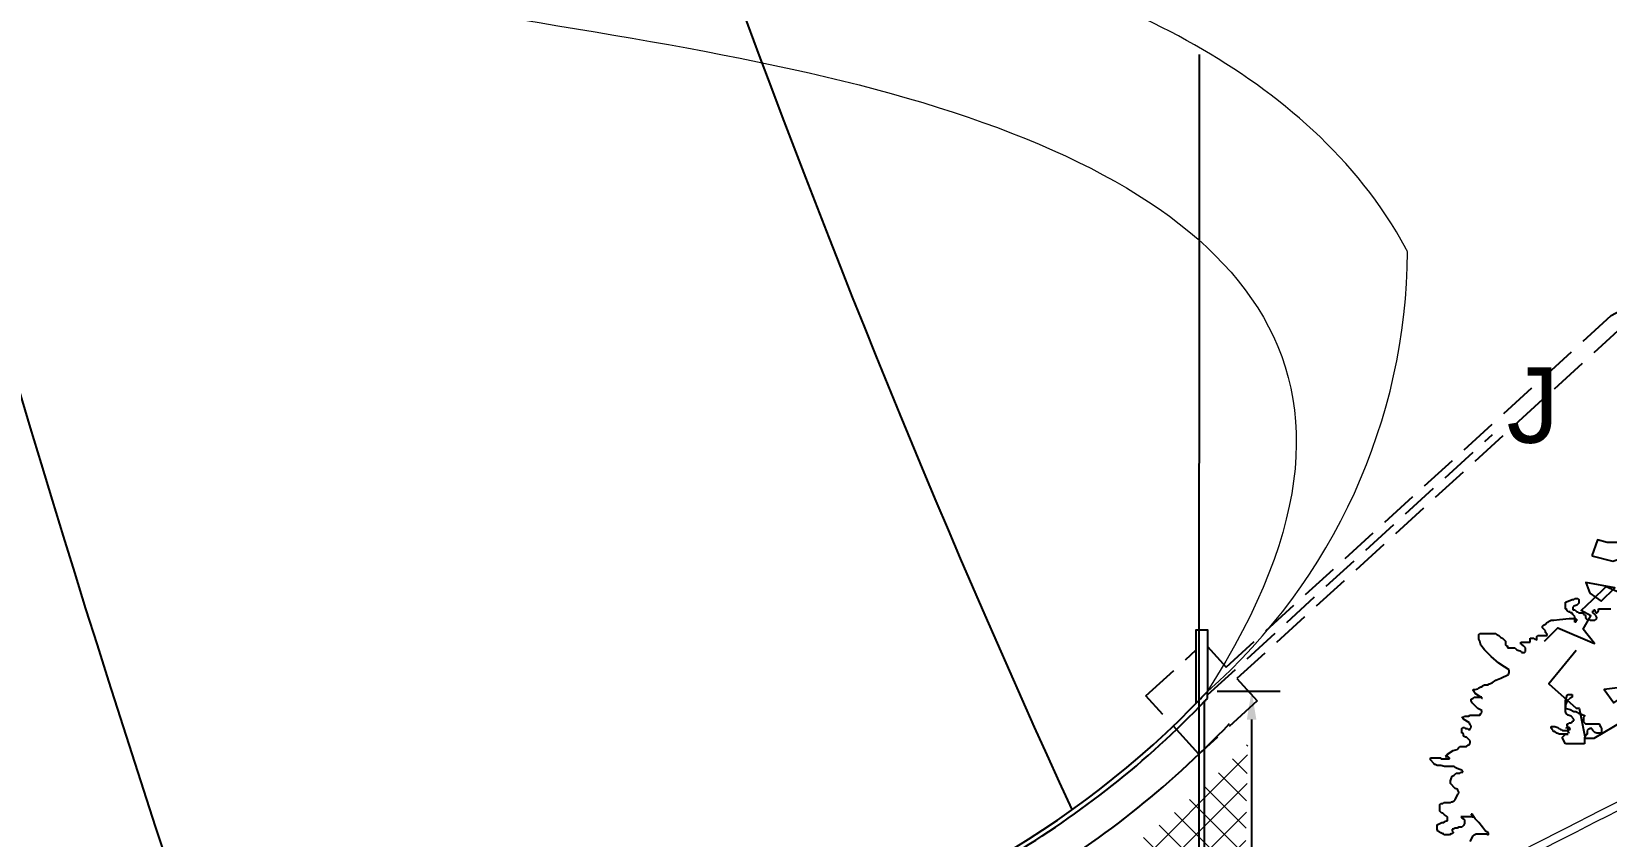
# Model space of a CAD drawing. Header units: metres. Extents: x 10 to 239, y 2 to 253.
# Drawn here: x 81.39 to 91.36, y 37.89 to 42.99 of the extents above; entities that cross this region are included whole.
import ezdxf

# ---------------------------------------------------------------- set-up
doc = ezdxf.new("R2010")
doc.units = ezdxf.units.M
doc.header["$MEASUREMENT"] = 0
doc.linetypes.add('ACAD_ISO02W100', pattern=[15, 12, -3])
doc.linetypes.add('CENTER', pattern=[50.8, 31.75, -6.35, 6.35, -6.35])
doc.layers.get('Defpoints').update_dxf_attribs({"color": 9})
for name, color, linetype in [('-cotas', 252, 'Continuous'), ('-nombres', 253, 'Continuous'), ('1', 7, 'Continuous'), ('1EJES', 252, 'CENTER'), ('1gris', 254, 'Continuous'), ('1gris oscuro', 253, 'Continuous'), ('1lianas', 9, 'Continuous'), ('cot200', 9, 'Continuous')]:
    doc.layers.add(name, color=color, linetype=linetype)
doc.layers.add('1potes y tierra', color=7, linetype='Continuous', true_color=0xd2c7a3)
doc.layers.add('bloques ARBOLES', color=7, linetype='Continuous', true_color=0xb8d897)
doc.layers.add('barrera', color=7, linetype='Continuous', lineweight=0, true_color=0x9dbb63)
doc.styles.add('Annotative', font='arial.ttf')
doc.styles.get("Standard").update_dxf_attribs({"font": 'arial.ttf'})
doc.dimstyles.get("Standard").update_dxf_attribs({"dimtxt": 0.18, "dimasz": 0.18, "dimexe": 0.18, "dimexo": 0.0625, "dimgap": 0.09, "dimtad": 0, "dimtih": 1, "dimtoh": 1, "dimdec": 4, "dimzin": 0, "dimdsep": 46, "dimtxsty": 'Standard', "dimcen": 0.09, "dimadec": 0, "dimazin": 0, "dimtfac": 1, "dimtdec": 4, "dimtofl": 0, "dimtmove": 0, "dimatfit": 3, "dimfxl": 1, "dimtolj": 1, "dimtzin": 0, "dimarcsym": 0})

# ---------------------------------------------------------------- blocks, each defined once
blk = doc.blocks.new('*D93')
at = {"layer": '-cotas', "color": 0, "lineweight": -2, "transparency": 16777216}
for p, q in [((88.8989, 38.8103), (89.2964, 38.8103)), ((89.1164, 38.6303), (89.1164, 35.6233)), ((89.1164, 31.9258), (89.1164, 34.9327)), ((88.8989, 31.7458), (89.2964, 31.7458))]:
    blk.add_line(p, q, dxfattribs=at)
at = {"layer": '-cotas', "color": 0, "transparency": 16777216}
for points in [[(89.0864, 38.6303), (89.1464, 38.6303), (89.1164, 38.8103)], [(89.0864, 31.9258), (89.1464, 31.9258), (89.1164, 31.7458)]]:
    blk.add_solid(points, dxfattribs=at)
at = {"layer": 'Defpoints', "color": 0, "transparency": 16777216}
for p in [(88.8364, 38.8103), (88.8364, 31.7458), (89.1164, 31.7458)]:
    blk.add_point(p, dxfattribs=at)
at = {"layer": '-cotas', "color": 0, "transparency": 16777216, "insert": (89.1164, 35.278), "char_height": 0.5, "attachment_point": 5}
blk.add_mtext('\\A1;7.0645', dxfattribs=at)
blk = doc.blocks.new('*D81')
at = {"layer": '-cotas', "color": 0, "lineweight": -2, "transparency": 16777216}
for p, q in [((35.934, 42.8579), (35.9273, 20.3829)), ((88.7846, 42.8423), (88.778, 20.3672)), ((36.1074, 20.5628), (61.0308, 20.5555)), ((88.598, 20.5473), (63.6746, 20.5547))]:
    blk.add_line(p, q, dxfattribs=at)
at = {"layer": '-cotas', "color": 0, "transparency": 16777216}
for points in [[(36.1074, 20.5928), (36.1074, 20.5328), (35.9274, 20.5629)], [(88.598, 20.5773), (88.598, 20.5173), (88.778, 20.5472)]]:
    blk.add_solid(points, dxfattribs=at)
at = {"layer": 'Defpoints', "color": 0, "transparency": 16777216}
for p in [(35.934, 42.9204), (88.7846, 42.9048), (88.778, 20.5472)]:
    blk.add_point(p, dxfattribs=at)
at = {"layer": '-cotas', "color": 0, "transparency": 16777216, "insert": (62.3527, 20.5551), "char_height": 0.5, "attachment_point": 5}
blk.add_mtext('\\A1;52.8506', dxfattribs=at)
blk = doc.blocks.new('ARBOL22')
for points in [[(-2.0915, 0.7397), (-2.0256, 0.7232), (-1.9777, 0.7397), (-2.0077, 0.7812), (-2.0436, 0.7812), (-2.0736, 0.7894)], [(-2.0976, 0.6237), (-2.0617, 0.599), (-2.0197, 0.6403), (-2.1095, 0.657)], [(-1.9866, 0.3318), (-2.0525, 0.3235), (-2.0225, 0.282), (-1.9866, 0.3069)]]:
    blk.add_lwpolyline(points, close=True)
for points in [[(-2.2385, 0.4745), (-2.1965, 0.516), (-2.0827, 0.4663), (-2.1185, 0.5118), (-2.0946, 0.5531), (-2.1246, 0.5697), (-2.0887, 0.6028), (-2.0467, 0.6443), (-1.9329, 0.5946)], [(-2.1403, 0.4452), (-2.2254, 0.3413), (-2.1403, 0.2657), (-2.1308, 0.2657), (-2.1119, 0.1713), (-2.0836, 0.1713), (-1.9891, 0.2279), (-1.9607, 0.1713), (-1.904, 0.1524), (-1.8413, 0.0868), (-1.8016, -0.0454), (-1.7355, -0.0123), (-1.6826, 0.067), (-1.5372, 0.1), (-1.611, 0.0296), (-1.5165, 0.039), (-1.3937, 0.0768), (-1.337, 0.2185)]]:
    blk.add_lwpolyline(points)
blk = doc.blocks.new('asddsd')
at = {"layer": 'bloques ARBOLES', "xscale": 2.033276188942182, "yscale": 2.033276188942182, "zscale": 2.033276188942182}
blk.add_blockref('ARBOL22', (76.8937, 28.8609), dxfattribs=at)
blk = doc.blocks.new('A$C0BFF049C')
for p, q in [((0.299, 0.8967), (0.3054, 0.8988)), ((0.299, 0.8819), (0.299, 0.8967)), ((0.3032, 0.8798), (0.299, 0.8819)), ((0.3032, 0.8777), (0.3032, 0.8798)), ((0.3054, 0.8756), (0.3032, 0.8777)), ((0.3054, 0.8988), (0.3138, 0.903)), ((0.3096, 0.8756), (0.3054, 0.8756)), ((0.3096, 0.8735), (0.3096, 0.8756)), ((0.3138, 0.8735), (0.3096, 0.8735)), ((0.3138, 0.903), (0.318, 0.903)), ((0.3159, 0.8693), (0.3138, 0.8735)), ((0.318, 0.8882), (0.3159, 0.8861)), ((0.3159, 0.8861), (0.3159, 0.8798)), ((0.3159, 0.8798), (0.3201, 0.8798)), ((0.318, 0.903), (0.3201, 0.9051)), ((0.3243, 0.8903), (0.318, 0.8882)), ((0.3201, 0.9051), (0.3264, 0.9051)), ((0.3201, 0.8798), (0.3243, 0.8756)), ((0.3285, 0.8946), (0.3243, 0.8903)), ((0.3243, 0.8756), (0.3264, 0.8756)), ((0.3264, 0.9051), (0.3285, 0.903)), ((0.3264, 0.8756), (0.3285, 0.8735)), ((0.3285, 0.903), (0.3285, 0.8946)), ((0.3285, 0.8735), (0.339, 0.8735)), ((0.339, 0.8735), (0.339, 0.8693)), ((0.3601, 0.8777), (0.3622, 0.8777)), ((0.3601, 0.8735), (0.3601, 0.8777)), ((0.3622, 0.8714), (0.3601, 0.8735)), ((0.3622, 0.8798), (0.3643, 0.8798)), ((0.3622, 0.8777), (0.3622, 0.8798)), ((0.3643, 0.8798), (0.3643, 0.8777)), ((0.3643, 0.8777), (0.3664, 0.8735)), ((0.3664, 0.8735), (0.3685, 0.8735)), ((0.3685, 0.8735), (0.3727, 0.8777)), ((0.3727, 0.8819), (0.4001, 0.8819)), ((0.3727, 0.8777), (0.3727, 0.8819)), ((0.2485, 0.844), (0.2506, 0.8461)), ((0.2485, 0.8398), (0.2485, 0.844)), ((0.2548, 0.8335), (0.2485, 0.8398)), ((0.2506, 0.8461), (0.2548, 0.8482)), ((0.2548, 0.8482), (0.259, 0.8525)), ((0.259, 0.8525), (0.2611, 0.8525)), ((0.2611, 0.8525), (0.2632, 0.8546)), ((0.2632, 0.8546), (0.2674, 0.8567)), ((0.2674, 0.8567), (0.2738, 0.8567)), ((0.2738, 0.8567), (0.2864, 0.8588)), ((0.2864, 0.8588), (0.3075, 0.8609)), ((0.3075, 0.8609), (0.3222, 0.8609)), ((0.3201, 0.8651), (0.3159, 0.8693)), ((0.3201, 0.8525), (0.3201, 0.8651)), ((0.3222, 0.8525), (0.3201, 0.8525)), ((0.3222, 0.8609), (0.3222, 0.8588)), ((0.3222, 0.8588), (0.3243, 0.8588)), ((0.3243, 0.8567), (0.3222, 0.8546)), ((0.3222, 0.8546), (0.3222, 0.8525)), ((0.3243, 0.8588), (0.3243, 0.8567)), ((0.339, 0.8693), (0.3412, 0.8693)), ((0.3412, 0.8693), (0.3433, 0.8672)), ((0.3433, 0.8672), (0.3433, 0.863)), ((0.3433, 0.863), (0.3475, 0.8588)), ((0.3475, 0.8588), (0.3517, 0.8588)), ((0.3517, 0.8588), (0.3538, 0.8567)), ((0.3538, 0.8567), (0.3643, 0.8567)), ((0.3664, 0.8672), (0.3622, 0.8714)), ((0.3643, 0.8567), (0.3664, 0.8588)), ((0.3685, 0.863), (0.3664, 0.8672)), ((0.3664, 0.8588), (0.3685, 0.8609)), ((0.3685, 0.8609), (0.3685, 0.863)), ((0.1074, 0.8251), (0.1095, 0.8272)), ((0.1074, 0.8146), (0.1074, 0.8251)), ((0.1095, 0.8104), (0.1074, 0.8146)), ((0.1095, 0.8272), (0.1453, 0.8272)), ((0.1116, 0.8019), (0.1095, 0.8104)), ((0.1453, 0.8272), (0.1474, 0.8251)), ((0.1474, 0.8251), (0.1516, 0.823)), ((0.1516, 0.823), (0.1558, 0.8188)), ((0.1558, 0.8188), (0.16, 0.8167)), ((0.16, 0.8167), (0.1664, 0.8104)), ((0.1664, 0.8104), (0.1664, 0.8019)), ((0.2001, 0.8083), (0.2211, 0.8083)), ((0.2001, 0.804), (0.2001, 0.8083)), ((0.2022, 0.804), (0.2001, 0.804)), ((0.2064, 0.7998), (0.2022, 0.804)), ((0.2211, 0.8167), (0.2295, 0.8167)), ((0.2211, 0.8083), (0.2211, 0.8167)), ((0.2295, 0.8167), (0.2316, 0.8146)), ((0.2316, 0.8146), (0.2338, 0.8146)), ((0.2338, 0.8146), (0.2359, 0.8125)), ((0.2359, 0.8209), (0.238, 0.823)), ((0.2359, 0.8125), (0.2359, 0.8209)), ((0.238, 0.823), (0.259, 0.823)), ((0.2548, 0.8293), (0.2548, 0.8335)), ((0.259, 0.8251), (0.2548, 0.8293)), ((0.259, 0.823), (0.259, 0.8251)), ((0.12, 0.7914), (0.1116, 0.8019)), ((0.1348, 0.7767), (0.12, 0.7914)), ((0.1516, 0.762), (0.1348, 0.7767)), ((0.1664, 0.8019), (0.1685, 0.7998)), ((0.1685, 0.7998), (0.1706, 0.7998)), ((0.1706, 0.7998), (0.1706, 0.7956)), ((0.1706, 0.7956), (0.1874, 0.7956)), ((0.1874, 0.7956), (0.1916, 0.7914)), ((0.1916, 0.7914), (0.198, 0.7893)), ((0.198, 0.7893), (0.2001, 0.7872)), ((0.2001, 0.7872), (0.2022, 0.7872)), ((0.2022, 0.7872), (0.2022, 0.7851)), ((0.2022, 0.7851), (0.2085, 0.7851)), ((0.2106, 0.7956), (0.2064, 0.7998)), ((0.2085, 0.7851), (0.2106, 0.7872)), ((0.2106, 0.7872), (0.2106, 0.7956)), ((0.1643, 0.7535), (0.1516, 0.762)), ((0.1558, 0.7283), (0.1727, 0.7367)), ((0.1748, 0.7472), (0.1643, 0.7535)), ((0.1727, 0.7367), (0.1748, 0.7409)), ((0.1748, 0.7409), (0.1748, 0.7472)), ((0.0948, 0.703), (0.099, 0.703)), ((0.0948, 0.7009), (0.0948, 0.703)), ((0.099, 0.6946), (0.0948, 0.7009)), ((0.099, 0.703), (0.1053, 0.7051)), ((0.1053, 0.7051), (0.1074, 0.7072)), ((0.1074, 0.7072), (0.1116, 0.7093)), ((0.1116, 0.7093), (0.1137, 0.7093)), ((0.1137, 0.7093), (0.1158, 0.7114)), ((0.1158, 0.7114), (0.12, 0.7135)), ((0.12, 0.7135), (0.1285, 0.7135)), ((0.1285, 0.7156), (0.1306, 0.7156)), ((0.1285, 0.7135), (0.1285, 0.7156)), ((0.1306, 0.7156), (0.1369, 0.7177)), ((0.1369, 0.7177), (0.1453, 0.7241)), ((0.1453, 0.7241), (0.1558, 0.7283)), ((0.0906, 0.682), (0.0948, 0.6841)), ((0.0906, 0.6778), (0.0906, 0.682)), ((0.0927, 0.6735), (0.0906, 0.6778)), ((0.1011, 0.6651), (0.0927, 0.6735)), ((0.0948, 0.6841), (0.0969, 0.6862)), ((0.0969, 0.6862), (0.1116, 0.6862)), ((0.1116, 0.6862), (0.099, 0.6946)), ((0.1053, 0.6609), (0.1011, 0.6651)), ((0.1137, 0.6862), (0.1116, 0.6862)), ((0.1116, 0.6862), (0.1137, 0.6841)), ((0.1137, 0.6841), (0.1137, 0.6862)), ((0.1158, 0.6841), (0.1137, 0.6841)), ((0.1137, 0.6841), (0.1158, 0.6841)), ((0.299, 0.6778), (0.3032, 0.6904)), ((0.3032, 0.6778), (0.299, 0.6693)), ((0.299, 0.6546), (0.299, 0.6778)), ((0.299, 0.6693), (0.299, 0.663)), ((0.299, 0.663), (0.3011, 0.6609)), ((0.3032, 0.6904), (0.3054, 0.6925)), ((0.3096, 0.6841), (0.3032, 0.6778)), ((0.3054, 0.6925), (0.3138, 0.6925)), ((0.3138, 0.6862), (0.3096, 0.6841)), ((0.3138, 0.6925), (0.3138, 0.6862)), ((0.0695, 0.642), (0.0737, 0.642)), ((0.0737, 0.6378), (0.0695, 0.642)), ((0.0737, 0.642), (0.0758, 0.6441)), ((0.0863, 0.6293), (0.0737, 0.6378)), ((0.0758, 0.6441), (0.0842, 0.6441)), ((0.0842, 0.6441), (0.0884, 0.6462)), ((0.0884, 0.6251), (0.0863, 0.6293)), ((0.0884, 0.6462), (0.1095, 0.6462)), ((0.1137, 0.6567), (0.1053, 0.6609)), ((0.1095, 0.6462), (0.1116, 0.6504)), ((0.1116, 0.6504), (0.1137, 0.6525)), ((0.1137, 0.6525), (0.1137, 0.6567)), ((0.3011, 0.6504), (0.299, 0.6546)), ((0.3011, 0.6609), (0.3096, 0.6588)), ((0.3054, 0.6462), (0.3011, 0.6504)), ((0.3117, 0.6441), (0.3054, 0.6462)), ((0.3054, 0.6272), (0.3075, 0.6293)), ((0.3075, 0.6293), (0.3117, 0.6293)), ((0.3096, 0.6588), (0.318, 0.6546)), ((0.318, 0.6378), (0.3117, 0.6441)), ((0.3117, 0.6293), (0.3159, 0.6336)), ((0.3159, 0.6336), (0.318, 0.6336)), ((0.318, 0.6546), (0.3222, 0.6546)), ((0.318, 0.6336), (0.318, 0.6378)), ((0.3222, 0.6546), (0.3264, 0.6525)), ((0.3264, 0.6525), (0.3285, 0.6504)), ((0.3285, 0.6504), (0.3348, 0.6483)), ((0.3348, 0.6483), (0.339, 0.6462)), ((0.339, 0.6462), (0.3412, 0.6462)), ((0.3412, 0.6441), (0.339, 0.642)), ((0.339, 0.642), (0.339, 0.6315)), ((0.339, 0.6315), (0.3433, 0.6272)), ((0.3412, 0.6462), (0.3412, 0.6441)), ((0.0695, 0.6167), (0.0716, 0.6188)), ((0.0695, 0.6062), (0.0695, 0.6167)), ((0.0716, 0.6062), (0.0695, 0.6062)), ((0.0716, 0.6188), (0.0758, 0.6188)), ((0.0737, 0.6041), (0.0716, 0.6062)), ((0.0737, 0.5999), (0.0737, 0.6041)), ((0.0779, 0.5978), (0.0737, 0.5999)), ((0.0758, 0.6188), (0.0779, 0.6167)), ((0.0779, 0.6167), (0.0821, 0.6167)), ((0.08, 0.5978), (0.0779, 0.5978)), ((0.0884, 0.5894), (0.08, 0.5978)), ((0.0821, 0.6167), (0.0842, 0.6146)), ((0.0842, 0.6146), (0.0884, 0.6146)), ((0.0906, 0.623), (0.0884, 0.6251)), ((0.0884, 0.6167), (0.0906, 0.6188)), ((0.0884, 0.6146), (0.0884, 0.6167)), ((0.0906, 0.6188), (0.0906, 0.623)), ((0.2674, 0.6209), (0.2759, 0.6209)), ((0.2674, 0.6167), (0.2674, 0.6209)), ((0.2696, 0.6167), (0.2674, 0.6167)), ((0.2696, 0.6146), (0.2696, 0.6167)), ((0.2717, 0.6125), (0.2696, 0.6146)), ((0.2717, 0.6104), (0.2717, 0.6125)), ((0.2759, 0.6104), (0.2717, 0.6104)), ((0.2759, 0.6209), (0.2822, 0.6188)), ((0.2801, 0.6062), (0.2759, 0.6104)), ((0.2864, 0.6041), (0.2801, 0.6062)), ((0.2822, 0.6188), (0.2843, 0.6167)), ((0.2843, 0.6167), (0.2864, 0.6167)), ((0.2864, 0.6167), (0.2885, 0.6146)), ((0.3054, 0.6041), (0.2864, 0.6041)), ((0.2885, 0.6146), (0.2906, 0.6146)), ((0.2906, 0.6146), (0.2927, 0.6125)), ((0.2927, 0.6125), (0.3054, 0.6125)), ((0.2927, 0.5978), (0.299, 0.6041)), ((0.2927, 0.5957), (0.2927, 0.5978)), ((0.299, 0.583), (0.2927, 0.5957)), ((0.299, 0.6041), (0.3054, 0.6041)), ((0.3011, 0.6188), (0.3011, 0.6167)), ((0.3075, 0.6188), (0.3011, 0.6188)), ((0.3032, 0.6272), (0.3054, 0.6272)), ((0.3032, 0.623), (0.3032, 0.6272)), ((0.3054, 0.6209), (0.3032, 0.623)), ((0.3054, 0.6083), (0.3054, 0.6209)), ((0.3054, 0.6146), (0.3096, 0.6146)), ((0.3054, 0.6125), (0.3054, 0.6146)), ((0.3075, 0.6083), (0.3054, 0.6083)), ((0.3096, 0.6167), (0.3075, 0.6188)), ((0.3075, 0.6062), (0.3075, 0.6083)), ((0.3096, 0.6146), (0.3096, 0.6167)), ((0.3433, 0.5999), (0.3412, 0.5978)), ((0.3412, 0.5978), (0.3412, 0.583)), ((0.3433, 0.6272), (0.3748, 0.6272)), ((0.3475, 0.6041), (0.3433, 0.602)), ((0.3433, 0.602), (0.3433, 0.5999)), ((0.3496, 0.6146), (0.3475, 0.6125)), ((0.3475, 0.6125), (0.3475, 0.6041)), ((0.3538, 0.6167), (0.3496, 0.6146)), ((0.358, 0.6167), (0.3538, 0.6167)), ((0.358, 0.6146), (0.358, 0.6167)), ((0.3601, 0.6146), (0.358, 0.6146)), ((0.3601, 0.6125), (0.3601, 0.6146)), ((0.3643, 0.6083), (0.3601, 0.6125)), ((0.3685, 0.6062), (0.3643, 0.6083)), ((0.3791, 0.6062), (0.3685, 0.6062)), ((0.3748, 0.6272), (0.3748, 0.6251)), ((0.3748, 0.6251), (0.377, 0.6209)), ((0.377, 0.6209), (0.3791, 0.6167)), ((0.3791, 0.6167), (0.3791, 0.6062)), ((0.0337, 0.5557), (0.0379, 0.5599)), ((0.0379, 0.5599), (0.0505, 0.5683)), ((0.0505, 0.5683), (0.059, 0.5704)), ((0.059, 0.5704), (0.0632, 0.5746)), ((0.0632, 0.5746), (0.0653, 0.5767)), ((0.0653, 0.5767), (0.08, 0.5767)), ((0.08, 0.5767), (0.0842, 0.5809)), ((0.0842, 0.5809), (0.0863, 0.5809)), ((0.0863, 0.583), (0.0884, 0.5851)), ((0.0863, 0.5809), (0.0863, 0.583)), ((0.0884, 0.5851), (0.0884, 0.5894)), ((0.3412, 0.583), (0.299, 0.583)), ((0, 0.5515), (0.0232, 0.5515)), ((0, 0.5473), (0, 0.5515)), ((0.0084, 0.5388), (0, 0.5473)), ((0.0084, 0.5367), (0.0084, 0.5388)), ((0.0105, 0.5367), (0.0084, 0.5367)), ((0.0147, 0.5346), (0.0105, 0.5367)), ((0.0232, 0.5346), (0.0147, 0.5346)), ((0.0232, 0.5515), (0.0232, 0.5494)), ((0.0232, 0.5494), (0.0421, 0.5494)), ((0.0316, 0.5325), (0.0232, 0.5346)), ((0.0526, 0.5325), (0.0316, 0.5325)), ((0.0379, 0.5578), (0.0337, 0.5536)), ((0.0337, 0.5536), (0.0358, 0.5536)), ((0.0358, 0.5578), (0.0379, 0.5578)), ((0.0358, 0.5557), (0.0358, 0.5578)), ((0.0379, 0.5557), (0.0358, 0.5557)), ((0.0379, 0.5536), (0.0379, 0.5557)), ((0.04, 0.5536), (0.0379, 0.5536)), ((0.0421, 0.5515), (0.04, 0.5536)), ((0.0421, 0.5494), (0.0421, 0.5515)), ((0.0548, 0.5304), (0.0526, 0.5325)), ((0.059, 0.5283), (0.0548, 0.5304)), ((0.0653, 0.5262), (0.059, 0.5283)), ((0.0695, 0.5241), (0.0653, 0.5262)), ((0.0716, 0.522), (0.0695, 0.5241)), ((0.0442, 0.501), (0.0463, 0.5052)), ((0.0442, 0.4946), (0.0442, 0.501)), ((0.0548, 0.4841), (0.0442, 0.4946)), ((0.0463, 0.5052), (0.0484, 0.5115)), ((0.0484, 0.5115), (0.0526, 0.5136)), ((0.0526, 0.5136), (0.0569, 0.5178)), ((0.0569, 0.5178), (0.0653, 0.5178)), ((0.0653, 0.5178), (0.0674, 0.5199)), ((0.0674, 0.5199), (0.0716, 0.5199)), ((0.0716, 0.5199), (0.0716, 0.522)), ((0.0442, 0.4525), (0.0463, 0.4546)), ((0.0463, 0.4546), (0.0484, 0.4546)), ((0.0484, 0.4546), (0.0526, 0.4567)), ((0.0526, 0.4567), (0.0548, 0.4589)), ((0.059, 0.482), (0.0548, 0.4841)), ((0.0548, 0.4589), (0.0611, 0.4715)), ((0.0611, 0.4799), (0.059, 0.482)), ((0.0632, 0.4757), (0.0611, 0.4799)), ((0.0611, 0.4715), (0.0632, 0.4736)), ((0.0632, 0.4736), (0.0632, 0.4757)), ((0.0211, 0.4483), (0.0232, 0.4504)), ((0.0211, 0.4336), (0.0211, 0.4483)), ((0.0253, 0.4294), (0.0211, 0.4336)), ((0.0232, 0.4504), (0.0274, 0.4504)), ((0.0274, 0.4294), (0.0253, 0.4294)), ((0.0274, 0.4504), (0.0295, 0.4525)), ((0.0316, 0.4252), (0.0274, 0.4294)), ((0.0295, 0.4525), (0.0442, 0.4525)), ((0.0379, 0.421), (0.0316, 0.4252)), ((0.0379, 0.4125), (0.0379, 0.421)), ((0.0674, 0.421), (0.0695, 0.4189)), ((0.0948, 0.421), (0.0674, 0.421)), ((0.0695, 0.4189), (0.0737, 0.4168)), ((0.0906, 0.4273), (0.0906, 0.4252)), ((0.0927, 0.4273), (0.0906, 0.4273)), ((0.0906, 0.4252), (0.0927, 0.4231)), ((0.0948, 0.4231), (0.0927, 0.4273)), ((0.0927, 0.4231), (0.0927, 0.421)), ((0.0927, 0.421), (0.0948, 0.421)), ((0.099, 0.4168), (0.0948, 0.4231)), ((0.0147, 0.4041), (0.0168, 0.4041)), ((0.0147, 0.3936), (0.0147, 0.4041)), ((0.0168, 0.3894), (0.0147, 0.3936)), ((0.0168, 0.4041), (0.0253, 0.4083)), ((0.0211, 0.3873), (0.0168, 0.3894)), ((0.0232, 0.3852), (0.0211, 0.3873)), ((0.0274, 0.3831), (0.0232, 0.3852)), ((0.0253, 0.4083), (0.0295, 0.4083)), ((0.0295, 0.4083), (0.0316, 0.4104)), ((0.0316, 0.4104), (0.0358, 0.4125)), ((0.0358, 0.4125), (0.0379, 0.4125)), ((0.0484, 0.3936), (0.0484, 0.3894)), ((0.0505, 0.3936), (0.0484, 0.3936)), ((0.0484, 0.3894), (0.0505, 0.3873)), ((0.0505, 0.3852), (0.0484, 0.3831)), ((0.0548, 0.3957), (0.0505, 0.3936)), ((0.0505, 0.3873), (0.0505, 0.3852)), ((0.059, 0.3957), (0.0548, 0.3957)), ((0.0632, 0.3978), (0.059, 0.3957)), ((0.0695, 0.3978), (0.0632, 0.3978)), ((0.0737, 0.402), (0.0695, 0.3978)), ((0.0737, 0.4168), (0.0758, 0.4147)), ((0.0758, 0.4062), (0.0737, 0.402)), ((0.0758, 0.4147), (0.0758, 0.4062)), ((0.1074, 0.4083), (0.099, 0.4168)), ((0.1158, 0.3978), (0.1074, 0.4083)), ((0.1221, 0.3894), (0.1158, 0.3978)), ((0.1285, 0.3852), (0.1221, 0.3894)), ((0.1285, 0.381), (0.1285, 0.3852)), ((0.0295, 0.3831), (0.0274, 0.3831)), ((0.0295, 0.381), (0.0295, 0.3831)), ((0.0421, 0.381), (0.0295, 0.381)), ((0.0463, 0.3831), (0.0421, 0.381)), ((0.0484, 0.3831), (0.0463, 0.3831)), ((0.0884, 0.3662), (0.0948, 0.3789)), ((0.0948, 0.3789), (0.0969, 0.381)), ((0.0969, 0.381), (0.1011, 0.3831)), ((0.1011, 0.3831), (0.1242, 0.3831)), ((0.1242, 0.3831), (0.1285, 0.381))]:
    blk.add_line(p, q)

msp = doc.modelspace()

# ---------------------------------------------------------------- hatches: boundary and pattern name
at = {"layer": '1', "lineweight": 0, "ltscale": 0.002, "transparency": 33554485}
h = msp.add_hatch(dxfattribs=at)
h.set_pattern_fill('ANSI37', color=9)
h.set_pattern_definition([(45, (-44370.92658, -8849.01416), (-0.08838834765, 0.08838834765), []), (135, (-44370.92658, -8849.01416), (-0.08838834765, -0.08838834765), [])])
edge = h.paths.add_edge_path()
edge.add_spline(control_points=[(89.0927, 38.48003), (88.70145, 38.06962), (88.26334, 37.72691), (86.67906, 36.78982), (85.35959, 36.45104), (83.12527, 36.21337), (82.33726, 36.1793), (81.50984, 36.1747)], knot_values=[2, 2, 2, 2, 2.2180684, 2.2180684, 2.7210926, 2.7210926, 2.9726047, 2.9726047, 2.9726047, 2.9726047], degree=3, periodic=0)
edge.add_spline(control_points=[(81.5085, 36.17469), (81.38291, 36.17469), (81.25733, 36.17469), (68.69918, 36.17469), (56.26661, 36.17469), (43.83404, 36.17469)], knot_values=[1, 1, 1, 1, 1.01, 1.01, 2, 2, 2, 2], degree=3, periodic=0)
edge.add_spline(control_points=[(43.83532, 36.1747), (43.32151, 36.17196), (42.8222, 36.17935), (40.48682, 36.2809), (38.85755, 36.5594), (36.92335, 37.5513), (36.39, 37.93245), (35.92149, 38.40768)], knot_values=[0, 0, 0, 0, 0.1538541, 0.1538541, 0.7425143, 0.7425143, 1, 1, 1, 1], degree=3, periodic=0)
edge.add_line((35.92149, 38.40768), (35.92149, 31.89766))
edge.add_spline(control_points=[(35.92149, 31.89766), (36.36656, 32.34911), (36.87015, 32.7157), (38.5643, 33.61584), (39.91444, 33.91661), (42.19237, 34.11252), (42.99441, 34.13511), (43.83532, 34.13064)], knot_values=[2.0129411, 2.0129411, 2.0129411, 2.0129411, 2.2575443, 2.2575443, 2.7611422, 2.7611422, 3.0129411, 3.0129411, 3.0129411, 3.0129411], degree=3, periodic=0)
edge.add_spline(control_points=[(43.83403, 34.13064), (43.95937, 34.13064), (44.08471, 34.13064), (56.61849, 34.13075), (69.02694, 34.13086), (81.43538, 34.13097)], knot_values=[1.0129411, 1.0129411, 1.0129411, 1.0129411, 1.0229411, 1.0229411, 2.0129411, 2.0129411, 2.0129411, 2.0129411], degree=3, periodic=0)
edge.add_spline(control_points=[(81.43399, 34.13096), (81.96049, 34.13401), (82.47824, 34.12406), (84.7081, 33.99989), (86.29745, 33.69393), (88.10322, 32.68906), (88.5508, 32.36165), (88.95274, 31.96728)], knot_values=[0.0256425, 0.0256425, 0.0256425, 0.0256425, 0.2001847, 0.2001847, 0.7949759, 0.7949759, 1.0129411, 1.0129411, 1.0129411, 1.0129411], degree=3, periodic=0)
edge.add_line((88.95274, 31.96728), (89.0927, 38.48003))

# ---------------------------------------------------------------- linework, layer by layer
at = {"layer": '1', "ltscale": 0.02}
msp.add_line((88.83637, 38.76437), (88.83637, 38.80813), dxfattribs=at)
for points, knots in [([(81.39212, 36.54068), (84.52711, 36.55813), (87.05859, 37.00216), (88.73406, 38.70165), (88.75665, 38.72457), (88.77909, 38.74771), (88.80137, 38.77109), (88.81308, 38.78337), (88.82475, 38.79572), (88.83637, 38.80813)], [2, 2, 2, 2, 2.95966356, 2.95966356, 2.95966356, 2.97260469, 2.97260469, 2.97260469, 2.97940529, 2.97940529, 2.97940529, 2.97940529]), ([(81.39229, 36.51068), (82.21823, 36.51528), (83.0026, 36.54945), (85.2175, 36.78635), (86.51016, 37.12342), (88.03628, 38.03414), (88.45136, 38.36045), (88.82309, 38.75039), (88.82752, 38.75504), (88.83195, 38.7597), (88.83637, 38.76437)], [2, 2, 2, 2, 2.25260904, 2.25260904, 2.75782713, 2.75782713, 2.97260469, 2.97260469, 2.97260469, 2.97516704, 2.97516704, 2.97516704, 2.97516704])]:
    msp.add_open_spline(points, degree=3, knots=knots, dxfattribs=at)
at = {"layer": '1EJES', "linetype": 'ACAD_ISO02W100', "ltscale": 0.02}
msp.add_line((88.83637, 38.78625), (90.64197, 40.43602), dxfattribs=at)
at = {"layer": '1gris', "linetype": 'ACAD_ISO02W100', "ltscale": 0.02}
msp.add_lwpolyline([(88.83637, 39.09364), (88.95572, 38.96302), (91.39192, 41.18899), (91.5733, 41.28698), (91.45938, 41.11516), (89.02317, 38.8892), (89.15222, 38.74797), (88.7831, 38.4107), (88.44583, 38.77982), (88.76637, 39.0727)], dxfattribs=at)
at = {"layer": '1gris oscuro', "ltscale": 0.002}
for p, q in [((88.78463, 31.80029), (88.78463, 38.74944)), ((88.81609, 38.74939), (88.81609, 31.7673))]:
    msp.add_line(p, q, dxfattribs=at)
at = {"layer": '1gris oscuro', "ltscale": 0.02}
msp.add_lwpolyline([(88.76637, 38.73469), (88.76637, 39.19901), (88.83637, 39.19901), (88.83637, 38.80813)], dxfattribs=at)
at = {"layer": '1lianas', "lineweight": 0, "ltscale": 0.002}
msp.add_open_spline([(33.82264, 37.47261), (35.07648, 36.0664), (35.96413, 36.51905), (35.96413, 36.51905), (37.2924, 35.54158), (37.70648, 36.2499), (38.23158, 35.67849), (39.81734, 35.42959), (41.09433, 36.21525), (43.00007, 35.48887), (44.41607, 35.95592), (46.47932, 35.56792), (47.83954, 35.95592), (49.26668, 35.58768), (51.3469, 36.26727), (52.9111, 35.27693), (54.58806, 36.32019), (56.0484, 35.27698), (57.78327, 36.33201), (59.06834, 35.28599), (62.08331, 35.95592), (65.22143, 35.95592), (66.91052, 35.27698), (68.54063, 36.35528), (70.35863, 35.27693), (70.35863, 35.95592), (70.35863, 35.95592), (74.61992, 35.24351), (75.3683, 35.98592), (76.42253, 35.49642), (76.42253, 35.95592), (79.02272, 35.65146), (79.58267, 36.36902), (81.33697, 35.72609), (82.6434, 36.17384), (83.65121, 35.80071), (84.6217, 36.33552), (85.30602, 35.53953), (87.17046, 37.54525), (87.5859, 36.03783), (89.11642, 36.93333), (91.54694, 38.16664)], degree=3, dxfattribs=at)
msp.add_open_spline([(70.40966, 35.87391), (70.42181, 35.87715), (70.46573, 35.87854), (70.61917, 35.86036), (70.73, 35.84282), (71.03443, 35.79239), (71.22741, 35.75965), (71.68166, 35.68559), (71.94036, 35.64475), (72.75008, 35.52785), (73.33436, 35.45736), (74.02126, 35.43184), (74.21146, 35.43691), (74.53352, 35.46871), (74.66771, 35.49455), (75.01275, 35.58419), (75.16605, 35.65963), (75.38035, 35.72657), (75.45448, 35.7386), (75.61665, 35.73634), (75.70112, 35.72356), (75.94856, 35.67117), (76.10211, 35.617), (76.28969, 35.59976), (76.34628, 35.61526), (76.43845, 35.66144), (76.47691, 35.68869), (76.58741, 35.73554), (76.65521, 35.7563), (76.84732, 35.78093), (76.96922, 35.78454), (77.26086, 35.77969), (77.42809, 35.77206), (77.95088, 35.74954), (78.32692, 35.73478), (78.91858, 35.79437), (79.11962, 35.87676), (79.46028, 36.02481), (79.59927, 36.08838), (79.98724, 36.09675), (80.24392, 36.04114), (80.78983, 35.92232), (81.0805, 35.86069), (81.6179, 35.8473), (81.86436, 35.88642), (82.27504, 35.95412), (82.44588, 35.98316), (82.95155, 35.99643), (83.26455, 35.88996), (83.90351, 35.90743), (84.21285, 36.06207), (84.54337, 36.07284), (84.6162, 36.05778), (84.77156, 36.00015), (84.85254, 35.96011), (85.03878, 35.89539), (85.14604, 35.87221), (85.3609, 35.8957), (85.46154, 35.92676), (85.68029, 36.04298), (85.79748, 36.12502), (86.20954, 36.4373), (86.52466, 36.71463), (86.84862, 36.88549), (86.91864, 36.91068), (87.03596, 36.92347), (87.08606, 36.91383), (87.23297, 36.85174), (87.32548, 36.76205), (87.54261, 36.58273), (87.66992, 36.4937), (88.01192, 36.44374), (88.21498, 36.4863), (88.81478, 36.72427), (89.21476, 36.92064), (90.25282, 37.44847), (90.83518, 37.7494), (91.56956, 38.12205)], degree=3, knots=[24.3772864, 24.3772864, 24.3772864, 24.3772864, 24.6440156, 24.6440156, 24.9107448, 24.9107448, 25.1613243, 25.1613243, 25.4119037, 25.4119037, 25.9130626, 25.9130626, 26.1474259, 26.1474259, 26.3817893, 26.3817893, 26.850516, 26.850516, 27.1275544, 27.1275544, 27.4045928, 27.4045928, 27.9586696, 27.9586696, 28.2893455, 28.2893455, 28.6200214, 28.6200214, 28.910817, 28.910817, 29.1730884, 29.1730884, 29.4353597, 29.4353597, 29.9599023, 29.9599023, 30.4844449, 30.4844449, 31.0089875, 31.0089875, 31.5335302, 31.5335302, 32.0580728, 32.0580728, 32.5826154, 32.5826154, 33.0086431, 33.0086431, 33.9370697, 33.9370697, 34.8654962, 34.8654962, 35.169425, 35.169425, 35.4733538, 35.4733538, 35.7944033, 35.7944033, 36.0345737, 36.0345737, 36.2747442, 36.2747442, 36.8524068, 36.8524068, 37.0385731, 37.0385731, 37.2247394, 37.2247394, 37.5929985, 37.5929985, 37.9612576, 37.9612576, 38.3295167, 38.3295167, 38.6977758, 38.6977758, 39, 39, 39, 39], dxfattribs=at)
at = {"layer": '1potes y tierra', "ltscale": 0.02}
msp.add_open_spline([(81.39347, 36.29898), (82.22089, 36.30358), (83.0089, 36.33765), (85.24322, 36.57532), (86.56269, 36.9141), (88.14697, 37.85119), (88.58508, 38.1939), (88.97632, 38.60431)], degree=3, knots=[2, 2, 2, 2, 2.25151211, 2.25151211, 2.75453632, 2.75453632, 2.97260469, 2.97260469, 2.97260469, 2.97260469], dxfattribs=at)
at = {"layer": 'barrera', "ltscale": 0.02}
msp.add_arc((86.35085, 41.6208), 3.75353, 311.466615, 359.56465, dxfattribs=at)
at = {"layer": 'barrera'}
for points, knots in [([(75.73942, 62.39456), (75.90592, 56.61362), (75.56894, 49.9644), (78.41125, 43.31829), (87.62299, 43.14607), (90.20739, 40.93833), (88.83191, 38.80337)], [0, 0, 0, 0, 0.8755826, 1.8755826, 2.8755826, 3.8755826, 3.8755826, 3.8755826, 3.8755826]), ([(90.10427, 41.59228), (90.10054, 41.59937), (90.09678, 41.60643), (89.93855, 41.90036), (89.73541, 42.14874), (89.27878, 42.57262), (89.02506, 42.74985), (88.48436, 43.0573), (88.19676, 43.18766), (87.20305, 43.56395), (86.43212, 43.73837), (84.84876, 44.02664), (84.03139, 44.144), (82.45549, 44.42871), (81.69779, 44.59674), (80.66832, 44.95301), (80.33, 45.09921), (79.68813, 45.4578), (79.38702, 45.6827), (78.8384, 46.20972), (78.59273, 46.51117), (77.90446, 47.57909), (77.55097, 48.49254), (77.19274, 50.0933), (77.10216, 50.6537), (76.96957, 51.84367), (76.9266, 52.47857), (76.82933, 54.75548), (76.8268, 56.67551), (76.7317, 60.20424), (76.69679, 61.24634), (76.64589, 62.39456)], [5.0005813, 5.0005813, 5.0005813, 5.0005813, 5.0039387, 5.0039387, 5.1407367, 5.1407367, 5.2775346, 5.2775346, 5.4143326, 5.4143326, 5.7278842, 5.7278842, 6.0414357, 6.0414357, 6.3549873, 6.3549873, 6.5302849, 6.5302849, 6.7323037, 6.7323037, 6.9343224, 6.9343224, 7.3625573, 7.3625573, 7.5707002, 7.5707002, 7.7788431, 7.7788431, 8.242433, 8.242433, 8.4137974, 8.4137974, 8.4137974, 8.4137974])]:
    msp.add_open_spline(points, degree=3, knots=knots, dxfattribs=at)
at = {"layer": 'cot200'}
for points, knots in [([(78.61761, 62.39456), (78.16799, 58.98699), (78.27848, 55.1404), (78.95391, 50.85097), (79.65417, 46.40391), (80.96166, 41.48088), (82.63703, 36.57355)], [-0.20803782, -0.20803782, -0.20803782, -0.20803782, 0.12481492, 0.12481492, 0.12481492, 0.46990064, 0.46990064, 0.46990064, 0.46990064]), ([(87.98086, 38.05951), (86.27881, 41.75621), (84.76892, 45.98168), (83.45269, 50.85097), (82.50314, 54.3638), (81.65438, 58.21171), (80.90637, 62.39456)], [0.69851692, 0.69851692, 0.69851692, 0.69851692, 0.82848172, 0.82848172, 0.82848172, 0.92224151, 0.92224151, 0.92224151, 0.92224151]), ([(105.215, 34.10371), (103.29078, 34.12742), (101.5175, 34.52126), (99.89572, 35.28658), (99.01349, 35.70291), (98.17608, 36.22917), (97.3836, 36.86557), (94.26818, 39.36743), (91.84697, 43.57158), (90.12537, 49.4912), (89.99638, 49.9347), (89.87133, 50.38782), (89.75033, 50.85097), (88.88037, 54.18111), (88.22034, 58.02966), (87.76942, 62.39456)], [2.7323709, 2.7323709, 2.7323709, 2.7323709, 2.9382831, 2.9382831, 2.9382831, 3.0502975, 3.0502975, 3.0502975, 3.4906512, 3.4906512, 3.4906512, 3.5236424, 3.5236424, 3.5236424, 3.7608538, 3.7608538, 3.7608538, 3.7608538])]:
    msp.add_open_spline(points, degree=3, knots=knots, dxfattribs=at)

# ---------------------------------------------------------------- block references
at = {"layer": '1', "lineweight": 0}
msp.add_blockref('asddsd', (18.62841, 9.30206), dxfattribs=at)
at = {"layer": 'bloques ARBOLES', "xscale": 2.857571312034991, "yscale": 2.857571312034991, "zscale": 2.857571312034991}
msp.add_blockref('A$C0BFF049C', (90.24817, 36.81092), dxfattribs=at)

# ---------------------------------------------------------------- texts
at = {"layer": '-nombres', "style": 'Annotative'}
msp.add_text('J', height=0.4779, dxfattribs=at).set_placement((90.73006, 40.38291))

# ---------------------------------------------------------------- dimensions: what is measured, and where the dimension line sits
at = {"layer": '-cotas'}
for p1, p2, distance, picture, middle in [((35.93402, 42.92042), (88.78463, 42.90477), -22.35753, '*D81', (62.3527, 20.55507)), ((88.83637, 38.8103), (88.83637, 31.74576), 0.28005, '*D93', (89.11642, 35.27803))]:
    dim = msp.add_aligned_dim(p1=p1, p2=p2, distance=distance, dimstyle='Standard', override={"dimtxt": 0.5}, dxfattribs=at)
    dim.commit()
    dim.dimension.update_dxf_attribs({"geometry": picture, "text_midpoint": middle})

doc.saveas('drawing.dxf')
